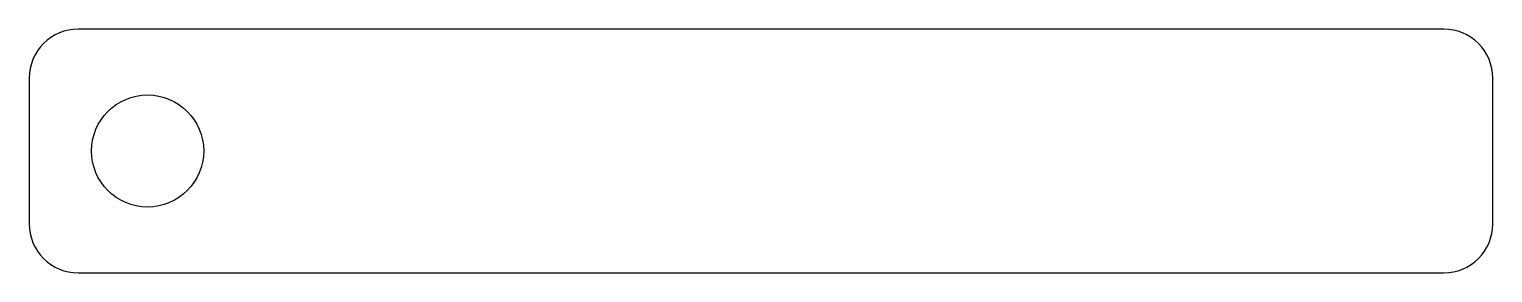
# Model space of a CAD drawing. Header units: millimetres. Extents: x 181.6 to 241.6, y 62.3 to 72.3.
import ezdxf

# ---------------------------------------------------------------- set-up
doc = ezdxf.new("R2010")
doc.units = ezdxf.units.MM

msp = doc.modelspace()

# ---------------------------------------------------------------- linework, layer by layer
msp.add_lwpolyline([(183.591, 62.35), (239.591, 62.35, 0.414214), (241.591, 64.35), (241.591, 70.35, 0.414214), (239.591, 72.35), (183.591, 72.35, 0.414214), (181.591, 70.35), (181.591, 64.35, 0.414214)], format="xyb", close=True)
msp.add_circle((186.443, 67.35), 2.3)

doc.saveas('drawing.dxf')
